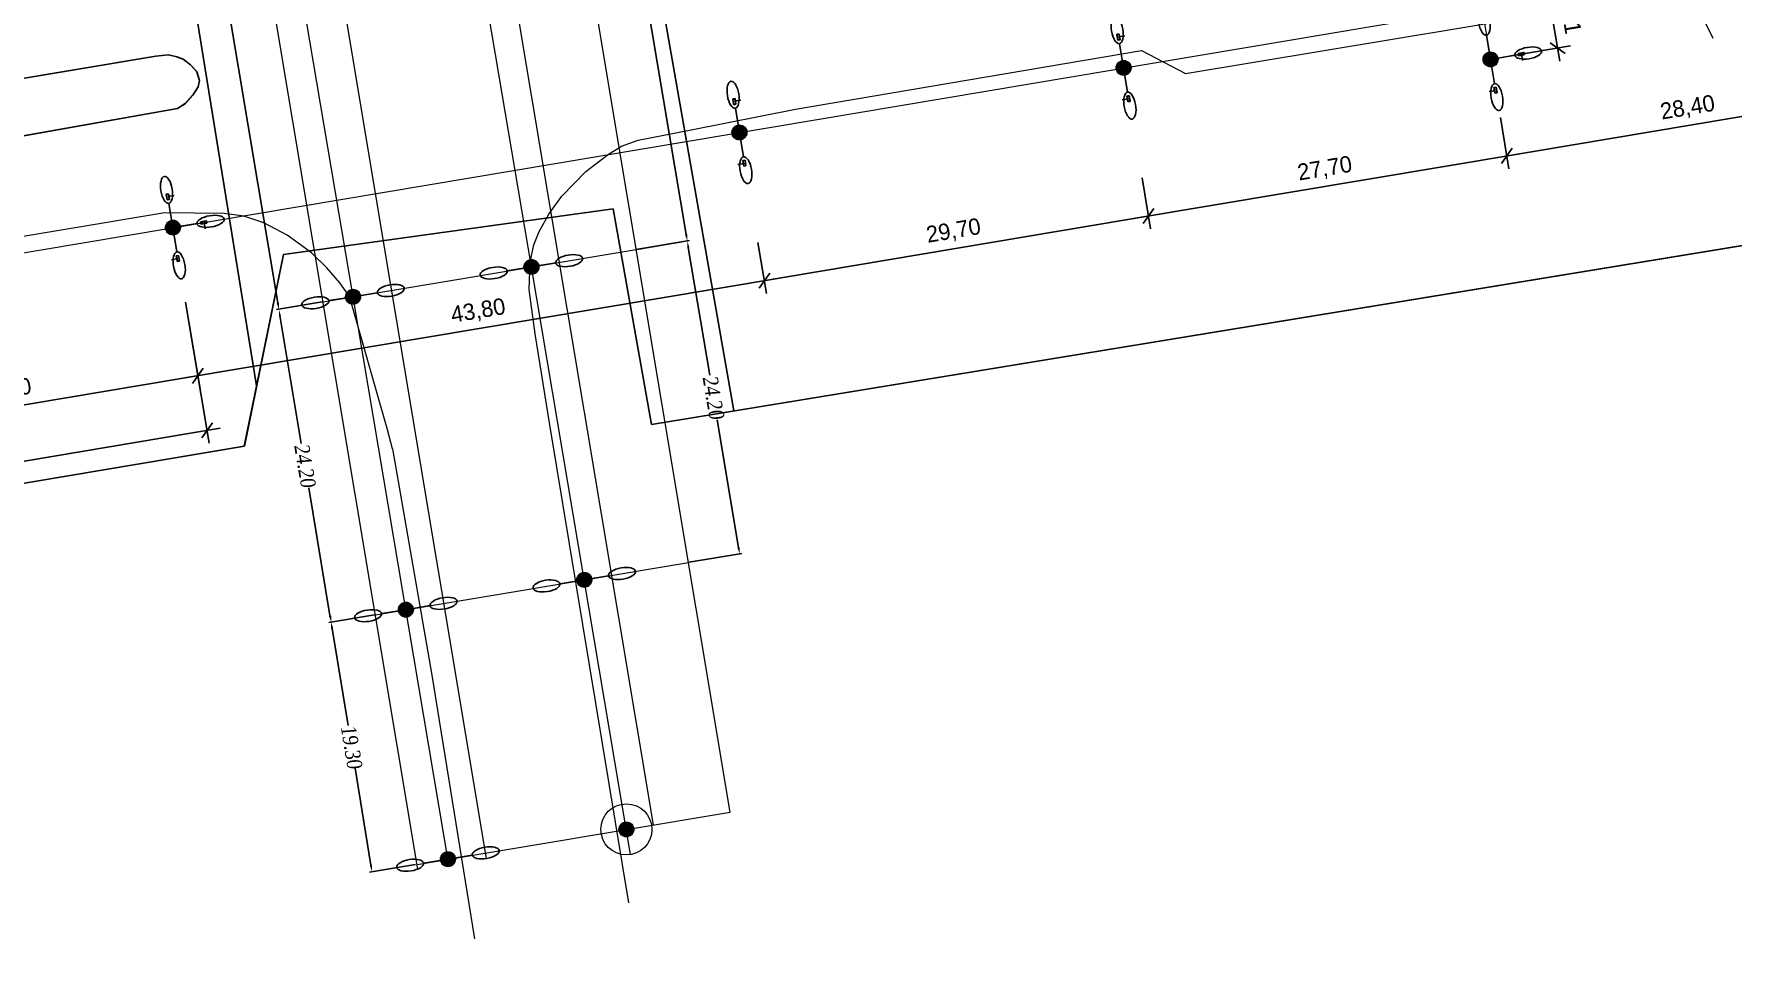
# Model space of a CAD drawing. Extents: x -105 to 2796, y -10 to 1087.
# Drawn here: x 972.1 to 1101.6, y 97.6 to 169.3 of the extents above; entities that cross this region are included whole.
import ezdxf

# ---------------------------------------------------------------- set-up
doc = ezdxf.new("R2010")
doc.units = 0
doc.header["$MEASUREMENT"] = 0
for name, color, linetype in [('DLXLUM04', 5, 'Continuous'), ('DLXLUMEX', 2, 'Continuous'), ('DLXSCENE', 7, 'Continuous'), ('Размeh', 7, 'Continuous')]:
    doc.layers.add(name, color=color, linetype=linetype)
doc.layers.add('ОСВЕЩЕНИЕ', color=7, linetype='Continuous', lineweight=15)
doc.layers.add('ситуация', color=7, linetype='Continuous', lineweight=15)
doc.styles.add('стиль2', font='times.ttf', dxfattribs={"width": 0.85, "oblique": 5, "height": 1.15})
doc.dimstyles.get("Standard").update_dxf_attribs({"dimtxt": 0.18, "dimasz": 0.18, "dimexe": 0.18, "dimexo": 0.0625, "dimgap": 0.09, "dimtad": 0, "dimtih": 1, "dimtoh": 1, "dimdec": 4, "dimzin": 0, "dimdsep": 46, "dimtxsty": 'Standard', "dimcen": 0.09, "dimadec": 0, "dimazin": 0, "dimtfac": 1, "dimtdec": 4, "dimtofl": 0, "dimtmove": 0, "dimatfit": 3, "dimfxl": 1, "dimtolj": 1, "dimtzin": 0, "dimarcsym": 0})
doc.dimstyles.new('Благоуст', dxfattribs={"dimtxt": 1.25, "dimasz": 1, "dimexe": 1, "dimexo": 0.4085, "dimgap": 0.55, "dimtad": 1, "dimzin": 0, "dimtxsty": 'Standard', "dimblk": 'OBLIQUE', "dimcen": 0.6975, "dimdle": 1, "dimclrt": 256, "dimazin": 0, "dimtfac": 1, "dimtofl": 0, "dimtmove": 1, "dimatfit": 3, "dimldrblk": 'OBLIQUE', "dimfxl": 1, "dimtolj": 1, "dimtzin": 0, "dimarcsym": 0})

# ---------------------------------------------------------------- blocks, each defined once
blk = doc.blocks.new('*U4')
for p, q in [((0.05, 0.25), (-0.12, 0.23)), ((-0.12, 0.23), (0.05, 0.25)), ((-0.12, 0.23), (-0.06, -0.18)), ((-0.12, 0.19), (-0.12, 0.23)), ((-0.12, 0.23), (-0.12, 0.19)), ((-0.06, -0.18), (-0.12, 0.23)), ((0.05, 0.22), (-0.12, 0.19)), ((-0.12, 0.19), (0.05, 0.22)), ((-0.12, 0.19), (-0.05, -0.22)), ((-0.05, -0.22), (-0.12, 0.19)), ((0.05, 0.22), (0.05, 0.25)), ((0.11, -0.15), (0.05, 0.25)), ((0.05, 0.25), (0.05, 0.22)), ((0.05, 0.25), (0.11, -0.15)), ((0.12, -0.19), (0.05, 0.22)), ((0.05, 0.22), (0.12, -0.19)), ((-0.06, -0.18), (0.11, -0.15)), ((0.11, -0.15), (-0.06, -0.18)), ((-0.06, -0.18), (-0.05, -0.22)), ((-0.05, -0.22), (-0.06, -0.18)), ((-0.05, -0.22), (0.12, -0.19)), ((0.12, -0.19), (-0.05, -0.22)), ((0.12, -0.19), (0.11, -0.15)), ((0.11, -0.15), (0.12, -0.19))]:
    blk.add_line(p, q)
at = {"color": 1}
blk.add_line((-0.01, 0.04), (0.49, 0.12), dxfattribs=at)
at = {"layer": 'DLXLUMEX', "color": 7}
blk.add_text('4', height=0.1, dxfattribs=at).set_placement((0, 0))
blk = doc.blocks.new('*U5')
for p, q in [((0.05, 0.22), (-0.12, 0.19)), ((-0.12, 0.19), (0.05, 0.22)), ((-0.12, 0.19), (-0.05, -0.22)), ((-0.05, -0.22), (-0.12, 0.19)), ((-0.12, 0.19), (-0.11, 0.16)), ((-0.11, 0.16), (-0.12, 0.19)), ((0.05, 0.19), (-0.11, 0.16)), ((-0.11, 0.16), (0.05, 0.19)), ((-0.11, 0.16), (-0.04, -0.25)), ((-0.04, -0.25), (-0.11, 0.16)), ((0.12, -0.19), (0.05, 0.22)), ((0.05, 0.19), (0.05, 0.22)), ((0.05, 0.22), (0.12, -0.19)), ((0.05, 0.22), (0.05, 0.19)), ((0.12, -0.22), (0.05, 0.19)), ((0.05, 0.19), (0.12, -0.22)), ((-0.05, -0.22), (0.12, -0.19)), ((0.12, -0.19), (-0.05, -0.22)), ((-0.05, -0.22), (-0.04, -0.25)), ((-0.04, -0.25), (-0.05, -0.22)), ((-0.04, -0.25), (0.12, -0.22)), ((0.12, -0.22), (-0.04, -0.25)), ((0.12, -0.19), (0.12, -0.22)), ((0.12, -0.22), (0.12, -0.19))]:
    blk.add_line(p, q)
at = {"color": 1}
blk.add_line((0, -0.03), (-0.49, -0.11), dxfattribs=at)
at = {"layer": 'DLXLUMEX', "color": 7}
blk.add_text('4', height=0.1, dxfattribs=at).set_placement((0, 0))
blk = doc.blocks.new('*U6')
for p, q in [((0.19, 0.12), (-0.22, 0.05)), ((-0.22, 0.05), (0.19, 0.12)), ((-0.18, 0.06), (-0.22, 0.05)), ((-0.22, 0.05), (-0.18, 0.06)), ((-0.22, 0.05), (-0.19, -0.12)), ((-0.19, -0.12), (-0.22, 0.05)), ((0.23, 0.12), (-0.18, 0.06)), ((-0.18, 0.06), (0.23, 0.12)), ((-0.18, 0.06), (-0.15, -0.11)), ((-0.15, -0.11), (-0.18, 0.06)), ((0.22, -0.05), (0.19, 0.12)), ((0.19, 0.12), (0.23, 0.12)), ((0.23, 0.12), (0.19, 0.12)), ((0.19, 0.12), (0.22, -0.05)), ((0.25, -0.04), (0.23, 0.12)), ((0.23, 0.12), (0.25, -0.04)), ((-0.19, -0.12), (0.22, -0.05)), ((0.22, -0.05), (-0.19, -0.12)), ((-0.19, -0.12), (-0.15, -0.11)), ((-0.15, -0.11), (-0.19, -0.12)), ((-0.15, -0.11), (0.25, -0.04)), ((0.25, -0.04), (-0.15, -0.11)), ((0.22, -0.05), (0.25, -0.04)), ((0.25, -0.04), (0.22, -0.05))]:
    blk.add_line(p, q)
at = {"color": 1}
blk.add_line((0.04, 0.01), (0.12, -0.49), dxfattribs=at)
at = {"layer": 'DLXLUMEX', "color": 7}
blk.add_text('4', height=0.1, dxfattribs=at).set_placement((0, 0))
blk = doc.blocks.new('*U8')
for p, q in [((0.05, 0.25), (-0.12, 0.23)), ((-0.12, 0.23), (0.05, 0.25)), ((-0.12, 0.19), (-0.12, 0.23)), ((-0.12, 0.23), (-0.06, -0.18)), ((-0.12, 0.23), (-0.12, 0.19)), ((-0.06, -0.18), (-0.12, 0.23)), ((0.05, 0.22), (-0.12, 0.19)), ((-0.12, 0.19), (0.05, 0.22)), ((-0.12, 0.19), (-0.05, -0.22)), ((-0.05, -0.22), (-0.12, 0.19)), ((0.05, 0.22), (0.05, 0.25)), ((0.11, -0.15), (0.05, 0.25)), ((0.05, 0.25), (0.05, 0.22)), ((0.05, 0.25), (0.11, -0.15)), ((0.12, -0.19), (0.05, 0.22)), ((0.05, 0.22), (0.12, -0.19)), ((-0.06, -0.18), (0.11, -0.15)), ((0.11, -0.15), (-0.06, -0.18)), ((-0.06, -0.18), (-0.05, -0.22)), ((-0.05, -0.22), (-0.06, -0.18)), ((-0.05, -0.22), (0.12, -0.19)), ((0.12, -0.19), (-0.05, -0.22)), ((0.12, -0.19), (0.11, -0.15)), ((0.11, -0.15), (0.12, -0.19))]:
    blk.add_line(p, q)
at = {"color": 1}
blk.add_line((-0.01, 0.04), (0.49, 0.12), dxfattribs=at)
at = {"layer": 'DLXLUMEX', "color": 7}
blk.add_text('4', height=0.1, dxfattribs=at).set_placement((0, 0))
blk = doc.blocks.new('*U9')
for p, q in [((0.05, 0.22), (-0.12, 0.19)), ((-0.12, 0.19), (0.05, 0.22)), ((-0.12, 0.19), (-0.05, -0.22)), ((-0.05, -0.22), (-0.12, 0.19)), ((-0.12, 0.19), (-0.11, 0.16)), ((-0.11, 0.16), (-0.12, 0.19)), ((0.05, 0.19), (-0.11, 0.16)), ((-0.11, 0.16), (0.05, 0.19)), ((-0.11, 0.16), (-0.04, -0.25)), ((-0.04, -0.25), (-0.11, 0.16)), ((0.12, -0.19), (0.05, 0.22)), ((0.05, 0.19), (0.05, 0.22)), ((0.05, 0.22), (0.12, -0.19)), ((0.05, 0.22), (0.05, 0.19)), ((0.12, -0.22), (0.05, 0.19)), ((0.05, 0.19), (0.12, -0.22)), ((-0.05, -0.22), (0.12, -0.19)), ((0.12, -0.19), (-0.05, -0.22)), ((-0.05, -0.22), (-0.04, -0.25)), ((-0.04, -0.25), (-0.05, -0.22)), ((-0.04, -0.25), (0.12, -0.22)), ((0.12, -0.22), (-0.04, -0.25)), ((0.12, -0.19), (0.12, -0.22)), ((0.12, -0.22), (0.12, -0.19))]:
    blk.add_line(p, q)
at = {"color": 1}
blk.add_line((0, -0.03), (-0.49, -0.11), dxfattribs=at)
at = {"layer": 'DLXLUMEX', "color": 7}
blk.add_text('4', height=0.1, dxfattribs=at).set_placement((0, 0))
blk = doc.blocks.new('*U14')
for p, q in [((0.05, 0.25), (-0.12, 0.23)), ((-0.12, 0.23), (0.05, 0.25)), ((-0.12, 0.19), (-0.12, 0.23)), ((-0.12, 0.23), (-0.06, -0.18)), ((-0.12, 0.23), (-0.12, 0.19)), ((-0.06, -0.18), (-0.12, 0.23)), ((0.05, 0.22), (-0.12, 0.19)), ((-0.12, 0.19), (0.05, 0.22)), ((-0.12, 0.19), (-0.05, -0.22)), ((-0.05, -0.22), (-0.12, 0.19)), ((0.05, 0.22), (0.05, 0.25)), ((0.11, -0.15), (0.05, 0.25)), ((0.05, 0.25), (0.05, 0.22)), ((0.05, 0.25), (0.11, -0.15)), ((0.12, -0.19), (0.05, 0.22)), ((0.05, 0.22), (0.12, -0.19)), ((-0.06, -0.18), (0.11, -0.15)), ((0.11, -0.15), (-0.06, -0.18)), ((-0.06, -0.18), (-0.05, -0.22)), ((-0.05, -0.22), (-0.06, -0.18)), ((-0.05, -0.22), (0.12, -0.19)), ((0.12, -0.19), (-0.05, -0.22)), ((0.12, -0.19), (0.11, -0.15)), ((0.11, -0.15), (0.12, -0.19))]:
    blk.add_line(p, q)
at = {"color": 1}
blk.add_line((-0.01, 0.04), (0.49, 0.12), dxfattribs=at)
at = {"layer": 'DLXLUMEX', "color": 7}
blk.add_text('4', height=0.1, dxfattribs=at).set_placement((0, 0))
blk = doc.blocks.new('*U15')
for p, q in [((0.05, 0.22), (-0.12, 0.19)), ((-0.12, 0.19), (0.05, 0.22)), ((-0.12, 0.19), (-0.05, -0.22)), ((-0.05, -0.22), (-0.12, 0.19)), ((-0.12, 0.19), (-0.11, 0.16)), ((-0.11, 0.16), (-0.12, 0.19)), ((0.05, 0.19), (-0.11, 0.16)), ((-0.11, 0.16), (0.05, 0.19)), ((-0.11, 0.16), (-0.04, -0.25)), ((-0.04, -0.25), (-0.11, 0.16)), ((0.12, -0.19), (0.05, 0.22)), ((0.05, 0.19), (0.05, 0.22)), ((0.05, 0.22), (0.12, -0.19)), ((0.05, 0.22), (0.05, 0.19)), ((0.12, -0.22), (0.05, 0.19)), ((0.05, 0.19), (0.12, -0.22)), ((-0.05, -0.22), (0.12, -0.19)), ((0.12, -0.19), (-0.05, -0.22)), ((-0.05, -0.22), (-0.04, -0.25)), ((-0.04, -0.25), (-0.05, -0.22)), ((-0.04, -0.25), (0.12, -0.22)), ((0.12, -0.22), (-0.04, -0.25)), ((0.12, -0.19), (0.12, -0.22)), ((0.12, -0.22), (0.12, -0.19))]:
    blk.add_line(p, q)
at = {"color": 1}
blk.add_line((0, -0.03), (-0.49, -0.11), dxfattribs=at)
at = {"layer": 'DLXLUMEX', "color": 7}
blk.add_text('4', height=0.1, dxfattribs=at).set_placement((0, 0))
blk = doc.blocks.new('*U21')
for p, q in [((0.05, 0.22), (-0.12, 0.19)), ((-0.12, 0.19), (0.05, 0.22)), ((-0.12, 0.19), (-0.05, -0.22)), ((-0.05, -0.22), (-0.12, 0.19)), ((-0.12, 0.19), (-0.11, 0.16)), ((-0.11, 0.16), (-0.12, 0.19)), ((0.05, 0.19), (-0.11, 0.16)), ((-0.11, 0.16), (0.05, 0.19)), ((-0.11, 0.16), (-0.04, -0.25)), ((-0.04, -0.25), (-0.11, 0.16)), ((0.12, -0.19), (0.05, 0.22)), ((0.05, 0.19), (0.05, 0.22)), ((0.05, 0.22), (0.12, -0.19)), ((0.05, 0.22), (0.05, 0.19)), ((0.12, -0.22), (0.05, 0.19)), ((0.05, 0.19), (0.12, -0.22)), ((-0.05, -0.22), (0.12, -0.19)), ((0.12, -0.19), (-0.05, -0.22)), ((-0.05, -0.22), (-0.04, -0.25)), ((-0.04, -0.25), (-0.05, -0.22)), ((-0.04, -0.25), (0.12, -0.22)), ((0.12, -0.22), (-0.04, -0.25)), ((0.12, -0.19), (0.12, -0.22)), ((0.12, -0.22), (0.12, -0.19))]:
    blk.add_line(p, q)
at = {"color": 1}
blk.add_line((0, -0.03), (-0.49, -0.11), dxfattribs=at)
at = {"layer": 'DLXLUMEX', "color": 7}
blk.add_text('4', height=0.1, dxfattribs=at).set_placement((0, 0))
blk = doc.blocks.new('*U22')
for p, q in [((0.19, 0.12), (-0.22, 0.05)), ((-0.22, 0.05), (0.19, 0.12)), ((-0.22, 0.05), (-0.19, -0.12)), ((-0.19, 0.05), (-0.22, 0.05)), ((-0.19, -0.12), (-0.22, 0.05)), ((-0.22, 0.05), (-0.19, 0.05)), ((0.22, 0.12), (-0.19, 0.05)), ((-0.19, 0.05), (0.22, 0.12)), ((-0.19, 0.05), (-0.16, -0.11)), ((-0.16, -0.11), (-0.19, 0.05)), ((0.22, -0.05), (0.19, 0.12)), ((0.19, 0.12), (0.22, 0.12)), ((0.22, 0.12), (0.19, 0.12)), ((0.19, 0.12), (0.22, -0.05)), ((0.25, -0.04), (0.22, 0.12)), ((0.22, 0.12), (0.25, -0.04)), ((-0.19, -0.12), (0.22, -0.05)), ((0.22, -0.05), (-0.19, -0.12)), ((-0.19, -0.12), (-0.16, -0.11)), ((-0.16, -0.11), (-0.19, -0.12)), ((-0.16, -0.11), (0.25, -0.04)), ((0.25, -0.04), (-0.16, -0.11)), ((0.22, -0.05), (0.25, -0.04)), ((0.25, -0.04), (0.22, -0.05))]:
    blk.add_line(p, q)
at = {"color": 1}
blk.add_line((0.03, 0.01), (0.11, -0.49), dxfattribs=at)
at = {"layer": 'DLXLUMEX', "color": 7}
blk.add_text('4', height=0.1, dxfattribs=at).set_placement((0, 0))
blk = doc.blocks.new('*U206')
for p, q in [((1019.19, 139.56), (2600.58, 398.96)), ((842.3, 144.3), (981.41, 167.64)), ((981.41, 167.64), (842.3, 144.3)), ((981.41, 167.64), (982.37, 167.75)), ((982.37, 167.75), (981.41, 167.64)), ((982.37, 167.75), (983, 167.59)), ((983, 167.59), (982.37, 167.75)), ((983, 167.59), (983.49, 167.41)), ((983.49, 167.41), (983, 167.59)), ((983.49, 167.41), (984.05, 166.98)), ((984.05, 166.98), (983.49, 167.41)), ((984.05, 166.98), (984.54, 166.45)), ((984.54, 166.45), (984.05, 166.98)), ((984.54, 166.45), (984.72, 165.79)), ((984.72, 165.79), (984.54, 166.45)), ((984.72, 165.79), (984.63, 165.31)), ((984.63, 165.31), (984.72, 165.79)), ((984.23, 164.66), (983.65, 164.02)), ((983.65, 164.02), (984.23, 164.66)), ((984.63, 165.31), (984.23, 164.66)), ((984.23, 164.66), (984.63, 165.31)), ((983.06, 163.65), (967.07, 160.81)), ((967.07, 160.81), (983.06, 163.65)), ((983.65, 164.02), (983.06, 163.65)), ((983.06, 163.65), (983.65, 164.02)), ((991.13, 152.52), (1016.26, 155.99)), ((1016.26, 155.99), (1019.19, 139.56)), ((988.15, 137.89), (991.13, 152.52)), ((371.34, 34.31), (988.15, 137.89))]:
    blk.add_line(p, q)
blk = doc.blocks.new('*D575')
at = {"layer": 'Defpoints', "color": 0, "transparency": 16777216}
for p in [(998.14, 125.04), (997.88, 105.44), (1001.26, 105.99)]:
    blk.add_point(p, dxfattribs=at)
at = {"layer": 'ситуация', "color": 0, "lineweight": -2, "transparency": 16777216}
for p, q in [((998.08, 125.03), (994.59, 124.46)), ((994.84, 123.99), (996.06, 116.59)), ((997.8, 105.93), (996.59, 113.33)), ((1001.2, 105.98), (997.7, 105.41))]:
    blk.add_line(p, q, dxfattribs=at)
at = {"layer": 'ситуация', "color": 0, "transparency": 16777216}
for points in [[(994.93, 124.01), (994.76, 123.98), (994.76, 124.49)], [(997.88, 105.95), (997.72, 105.92), (997.88, 105.44)]]:
    blk.add_solid(points, dxfattribs=at)
at = {"layer": 'ситуация', "color": 0, "transparency": 16777216, "insert": (996.32, 114.96), "char_height": 1.15, "attachment_point": 5, "rotation": 279.2974, "style": 'стиль2'}
blk.add_mtext('\\A1;19.30', dxfattribs=at)
blk = doc.blocks.new('*D576')
at = {"layer": 'Defpoints', "color": 0, "transparency": 16777216}
for p in [(994.15, 148.91), (994.77, 124.47), (998.14, 125.04)]:
    blk.add_point(p, dxfattribs=at)
at = {"layer": 'ситуация', "color": 0, "lineweight": -2, "transparency": 16777216}
for p, q in [((994.09, 148.9), (990.6, 148.31)), ((990.86, 147.85), (992.49, 138.11)), ((994.68, 124.97), (993.06, 134.71)), ((998.08, 125.03), (994.59, 124.44))]:
    blk.add_line(p, q, dxfattribs=at)
at = {"layer": 'ситуация', "color": 0, "transparency": 16777216}
for points in [[(990.94, 147.86), (990.78, 147.84), (990.78, 148.34)], [(994.77, 124.98), (994.6, 124.95), (994.77, 124.47)]]:
    blk.add_solid(points, dxfattribs=at)
at = {"layer": 'ситуация', "color": 0, "transparency": 16777216, "insert": (992.77, 136.41), "char_height": 1.15, "attachment_point": 5, "rotation": 279.483, "style": 'стиль2'}
blk.add_mtext('\\A1;24.20', dxfattribs=at)
blk = doc.blocks.new('*D577')
at = {"layer": 'Defpoints', "color": 0, "transparency": 16777216}
for p in [(1018.02, 152.89), (1025.91, 129.68), (1022.01, 129.03)]:
    blk.add_point(p, dxfattribs=at)
at = {"layer": 'ситуация', "color": 0, "lineweight": -2, "transparency": 16777216}
for p, q in [((1018.08, 152.9), (1022.1, 153.57)), ((1022, 153.05), (1023.63, 143.31)), ((1025.82, 130.17), (1024.2, 139.91)), ((1022.07, 129.04), (1026.08, 129.71))]:
    blk.add_line(p, q, dxfattribs=at)
at = {"layer": 'ситуация', "color": 0, "transparency": 16777216}
for points in [[(1022.08, 153.07), (1021.92, 153.04), (1021.92, 153.55)], [(1025.91, 130.18), (1025.74, 130.16), (1025.91, 129.68)]]:
    blk.add_solid(points, dxfattribs=at)
at = {"layer": 'ситуация', "color": 0, "transparency": 16777216, "insert": (1023.91, 141.61), "char_height": 1.15, "attachment_point": 5, "rotation": 279.483, "style": 'стиль2'}
blk.add_mtext('\\A1;24.20', dxfattribs=at)
blk = doc.blocks.new('*D578')
at = {"layer": 'Defpoints', "color": 0, "transparency": 16777216}
for p in [(985.88, 198.42), (994.15, 148.91), (990.78, 148.34)]:
    blk.add_point(p, dxfattribs=at)
at = {"layer": 'ситуация', "color": 0, "lineweight": -2, "transparency": 16777216}
for p, q in [((985.82, 198.41), (982.33, 197.83)), ((982.59, 197.36), (986.36, 174.78)), ((990.7, 148.84), (986.92, 171.42)), ((994.09, 148.9), (990.6, 148.31))]:
    blk.add_line(p, q, dxfattribs=at)
at = {"layer": 'ситуация', "color": 0, "transparency": 16777216}
for points in [[(982.67, 197.38), (982.51, 197.35), (982.51, 197.86)], [(990.78, 148.85), (990.61, 148.82), (990.78, 148.34)]]:
    blk.add_solid(points, dxfattribs=at)
at = {"layer": 'ситуация', "color": 0, "transparency": 16777216, "insert": (986.64, 173.1), "char_height": 1.15, "attachment_point": 5, "rotation": 279.483, "style": 'стиль2'}
blk.add_mtext('\\A1;50.20', dxfattribs=at)
blk = doc.blocks.new('*D579')
at = {"layer": 'Defpoints', "color": 0, "transparency": 16777216}
for p in [(1007.56, 215.53), (1018.08, 152.9), (1021.92, 153.55)]:
    blk.add_point(p, dxfattribs=at)
at = {"layer": 'ситуация', "color": 0, "lineweight": -2, "transparency": 16777216}
for p, q in [((1007.62, 215.54), (1011.57, 216.2)), ((1011.48, 215.68), (1016.37, 186.54)), ((1021.83, 154.04), (1016.94, 183.18)), ((1018.15, 152.92), (1022.1, 153.58))]:
    blk.add_line(p, q, dxfattribs=at)
at = {"layer": 'ситуация', "color": 0, "transparency": 16777216}
for points in [[(1011.56, 215.69), (1011.39, 215.66), (1011.39, 216.17)], [(1021.92, 154.06), (1021.75, 154.03), (1021.92, 153.55)]]:
    blk.add_solid(points, dxfattribs=at)
at = {"layer": 'ситуация', "color": 0, "transparency": 16777216, "insert": (1016.66, 184.86), "char_height": 1.15, "attachment_point": 5, "rotation": 279.5394, "style": 'стиль2'}
blk.add_mtext('\\A1;63.50', dxfattribs=at)
blk = doc.blocks.new('_Oblique')
at = {"layer": 'Размeh', "color": 0, "lineweight": -2}
blk.add_line((-0.5, -0.5), (0.5, 0.5), dxfattribs=at)
blk = doc.blocks.new('*D476')
at = {"layer": 'Defpoints', "color": 0, "ltscale": 100, "transparency": 16777216}
for p in [(983.59, 149.27), (954.5, 144.38), (955.51, 138.37)]:
    blk.add_point(p, dxfattribs=at)
at = {"layer": 'ситуация', "color": 0, "lineweight": -2, "ltscale": 100, "transparency": 16777216}
for p, q in [((983.66, 148.87), (984.77, 142.28)), ((954.57, 143.98), (955.68, 137.39)), ((985.59, 143.43), (954.53, 138.21))]:
    blk.add_line(p, q, dxfattribs=at)
for p, rotation in [((984.6, 143.26), 9.541582262997812), ((955.51, 138.37), 189.5415822629978)]:
    blk.add_blockref('_Oblique', p, dxfattribs=dict(at, rotation=rotation))
at = {"layer": 'ситуация', "ltscale": 100, "transparency": 16777216, "insert": (969.85, 142.08), "char_height": 1.25, "attachment_point": 5, "rotation": 9.5416}
blk.add_mtext('\\A1;29,50', dxfattribs=at)
blk = doc.blocks.new('*D466')
at = {"layer": 'Defpoints', "color": 0, "ltscale": 100, "transparency": 16777216}
for p in [(983.59, 149.27), (929.27, 140.07), (930.99, 129.91)]:
    blk.add_point(p, dxfattribs=at)
at = {"layer": 'ситуация', "color": 0, "lineweight": -2, "ltscale": 100, "transparency": 16777216}
for p, q in [((983.66, 148.87), (985.48, 138.12)), ((929.34, 139.67), (931.16, 128.92)), ((986.3, 139.27), (930, 129.74))]:
    blk.add_line(p, q, dxfattribs=at)
for p, rotation in [((985.32, 139.1), 9.606572910617528), ((930.99, 129.91), 189.6065729106175)]:
    blk.add_blockref('_Oblique', p, dxfattribs=dict(at, rotation=rotation))
at = {"layer": 'ситуация', "ltscale": 100, "transparency": 16777216, "insert": (957.94, 135.77), "char_height": 1.25, "attachment_point": 5, "rotation": 9.6066}
blk.add_mtext('\\A1;55,10', dxfattribs=at)
blk = doc.blocks.new('*D583')
at = {"layer": 'Defpoints', "color": 0, "ltscale": 100, "transparency": 16777216}
for p in [(1082.34, 172.33), (1083.17, 167.39), (1088.28, 168.25)]:
    blk.add_point(p, dxfattribs=at)
at = {"layer": 'ситуация', "color": 0, "lineweight": -2, "ltscale": 100, "transparency": 16777216}
for p, q in [((1087.28, 174.18), (1088.44, 167.27)), ((1082.74, 172.4), (1088.43, 173.36)), ((1083.57, 167.46), (1089.26, 168.42))]:
    blk.add_line(p, q, dxfattribs=at)
for p, rotation in [((1087.45, 173.19), 99.55869229874091), ((1088.28, 168.25), 279.5586922987409)]:
    blk.add_blockref('_Oblique', p, dxfattribs=dict(at, rotation=rotation))
at = {"layer": 'ситуация', "ltscale": 100, "transparency": 16777216, "insert": (1089.12, 170.94), "char_height": 1.25, "attachment_point": 5, "rotation": 279.5587}
blk.add_mtext('\\A1;5,01', dxfattribs=at)
blk = doc.blocks.new('*D489')
at = {"layer": 'Defpoints', "color": 0, "ltscale": 100, "transparency": 16777216}
for p in [(1027.24, 153.84), (984.05, 146.58), (984.61, 143.26)]:
    blk.add_point(p, dxfattribs=at)
at = {"layer": 'ситуация', "color": 0, "lineweight": -2, "ltscale": 100, "transparency": 16777216}
for p, q in [((1027.31, 153.43), (1027.97, 149.54)), ((1028.79, 150.69), (983.62, 143.1)), ((984.12, 146.17), (984.77, 142.28))]:
    blk.add_line(p, q, dxfattribs=at)
for p, rotation in [((1027.8, 150.52), 9.541974081677154), ((984.61, 143.26), 189.5419740816772)]:
    blk.add_blockref('_Oblique', p, dxfattribs=dict(at, rotation=rotation))
at = {"layer": 'ситуация', "ltscale": 100, "transparency": 16777216, "insert": (1005.99, 148.15), "char_height": 1.25, "attachment_point": 5, "rotation": 9.542}
blk.add_mtext('\\A1;43,80', dxfattribs=at)
blk = doc.blocks.new('*D490')
at = {"layer": 'Defpoints', "color": 0, "ltscale": 100, "transparency": 16777216}
for p in [(1056.53, 158.76), (1027.24, 153.84), (1027.8, 150.52)]:
    blk.add_point(p, dxfattribs=at)
at = {"layer": 'ситуация', "color": 0, "lineweight": -2, "ltscale": 100, "transparency": 16777216}
for p, q in [((1056.6, 158.36), (1057.25, 154.46)), ((1058.07, 155.61), (1026.81, 150.36)), ((1027.31, 153.43), (1027.97, 149.54))]:
    blk.add_line(p, q, dxfattribs=at)
for p, rotation in [((1057.09, 155.45), 9.541004429406517), ((1027.8, 150.52), 189.5410044294065)]:
    blk.add_blockref('_Oblique', p, dxfattribs=dict(at, rotation=rotation))
at = {"layer": 'ситуация', "ltscale": 100, "transparency": 16777216, "insert": (1042.23, 154.25), "char_height": 1.25, "attachment_point": 5, "rotation": 9.541}
blk.add_mtext('\\A1;29,70', dxfattribs=at)
blk = doc.blocks.new('*D491')
at = {"layer": 'Defpoints', "color": 0, "ltscale": 100, "transparency": 16777216}
for p in [(1083.85, 163.35), (1056.53, 158.76), (1057.09, 155.45)]:
    blk.add_point(p, dxfattribs=at)
at = {"layer": 'ситуация', "color": 0, "lineweight": -2, "ltscale": 100, "transparency": 16777216}
for p, q in [((1083.92, 162.95), (1084.57, 159.05)), ((1085.39, 160.2), (1056.1, 155.28)), ((1056.6, 158.36), (1057.25, 154.46))]:
    blk.add_line(p, q, dxfattribs=at)
for p, rotation in [((1084.41, 160.04), 9.54158226288838), ((1057.09, 155.45), 189.5415822628884)]:
    blk.add_blockref('_Oblique', p, dxfattribs=dict(at, rotation=rotation))
at = {"layer": 'ситуация', "ltscale": 100, "transparency": 16777216, "insert": (1070.54, 159), "char_height": 1.25, "attachment_point": 5, "rotation": 9.5416}
blk.add_mtext('\\A1;27,70', dxfattribs=at)
blk = doc.blocks.new('*D492')
at = {"layer": 'Defpoints', "color": 0, "ltscale": 100, "transparency": 16777216}
for p in [(1111.86, 168.06), (1083.85, 163.35), (1084.41, 160.04)]:
    blk.add_point(p, dxfattribs=at)
at = {"layer": 'ситуация', "color": 0, "lineweight": -2, "ltscale": 100, "transparency": 16777216}
for p, q in [((1111.92, 167.66), (1112.58, 163.76)), ((1113.4, 164.91), (1083.42, 159.87)), ((1083.92, 162.95), (1084.57, 159.05))]:
    blk.add_line(p, q, dxfattribs=at)
for p, rotation in [((1112.41, 164.74), 9.541582263143855), ((1084.41, 160.04), 189.5415822631439)]:
    blk.add_blockref('_Oblique', p, dxfattribs=dict(at, rotation=rotation))
at = {"layer": 'ситуация', "ltscale": 100, "transparency": 16777216, "insert": (1098.2, 163.65), "char_height": 1.25, "attachment_point": 5, "rotation": 9.5416}
blk.add_mtext('\\A1;28,40', dxfattribs=at)

msp = doc.modelspace()

# ---------------------------------------------------------------- hatches: boundary and pattern name
at = {"layer": 'ОСВЕЩЕНИЕ', "linetype": 'Continuous', "lineweight": 18}
h = msp.add_hatch(color=7, dxfattribs=at)
edge = h.paths.add_edge_path()
edge.add_arc((1055.187, 166.744), 0.572, 0, 360)
h = msp.add_hatch(color=7, dxfattribs=at)
edge = h.paths.add_edge_path()
edge.add_arc((1083.168, 167.394), 0.572, 0, 360)
h = msp.add_hatch(color=7, dxfattribs=at)
edge = h.paths.add_edge_path()
edge.add_arc((1025.898, 161.823), 0.572, 0, 360)
h = msp.add_hatch(color=7, dxfattribs=at)
edge = h.paths.add_edge_path()
edge.add_arc((982.704, 154.562), 0.572, 0, 360)
h = msp.add_hatch(color=7, dxfattribs=at)
edge = h.paths.add_edge_path()
edge.add_arc((1010.043, 151.562), 0.572, 0, 360)
h = msp.add_hatch(color=7, dxfattribs=at)
edge = h.paths.add_edge_path()
edge.add_arc((996.439, 149.289), 0.572, 0, 360)
h = msp.add_hatch(color=7, dxfattribs=at)
edge = h.paths.add_edge_path()
edge.add_arc((1014.069, 127.699), 0.572, 0, 360)
h = msp.add_hatch(color=7, dxfattribs=at)
edge = h.paths.add_edge_path()
edge.add_arc((1000.464, 125.426), 0.572, 0, 360)
h = msp.add_hatch(color=7, dxfattribs=at)
edge = h.paths.add_edge_path()
edge.add_arc((1017.279, 108.668), 0.572, 0, 360)
h = msp.add_hatch(color=7, dxfattribs=at)
edge = h.paths.add_edge_path()
edge.add_arc((1003.675, 106.395), 0.572, 0, 360)

# ---------------------------------------------------------------- linework, layer by layer
for p, q in [((978.807, 205.839), (989.089, 142.507)), ((1025.467, 140.589), (1015.525, 197.2))]:
    msp.add_line(p, q)
at = {"layer": 'ОСВЕЩЕНИЕ', "color": 1, "linetype": 'Continuous'}
for p, q in [((1010.043, 151.562), (992.894, 253.226)), ((996.439, 149.289), (979.194, 251.517)), ((1017.603, 106.746), (1010.043, 151.562)), ((1003.77, 105.831), (996.439, 149.289))]:
    msp.add_line(p, q, dxfattribs=at)
at = {"layer": 'ОСВЕЩЕНИЕ', "color": 7, "linetype": 'Continuous', "lineweight": 18}
for centre in [(1055.187, 166.744), (1055.187, 166.744), (1083.168, 167.394), (1083.168, 167.394), (1025.898, 161.823), (1025.898, 161.823), (982.704, 154.562), (982.704, 154.562), (1010.043, 151.562), (1010.043, 151.562), (996.439, 149.289), (996.439, 149.289), (1014.069, 127.699), (1014.069, 127.699), (1000.464, 125.426), (1000.464, 125.426), (1017.279, 108.668), (1017.279, 108.668), (1003.675, 106.395), (1003.675, 106.395)]:
    msp.add_circle(centre, 0.572, dxfattribs=at)
at = {"layer": 'ситуация', "color": 1}
msp.add_line((319.014, 43.004), (2628.019, 431.121), dxfattribs=at)
at = {"layer": 'ситуация', "color": 6, "ltscale": 100}
for p, q in [((2600.582, 398.961), (1019.188, 139.559)), ((991.129, 152.518), (1016.259, 155.985)), ((1016.259, 155.985), (1019.188, 139.559)), ((988.148, 137.889), (991.129, 152.518)), ((988.148, 137.889), (110.11, -9.56))]:
    msp.add_line(p, q, dxfattribs=at)
at = {"layer": 'ситуация', "color": 4}
for p, q in [((1025.19, 109.989), (1001.037, 254.586)), ((1025.19, 109.989), (1001.037, 254.586)), ((1019.346, 109.013), (995.193, 253.61)), ((1019.346, 109.013), (995.193, 253.61)), ((1006.624, 106.447), (982.329, 251.894)), ((1001.379, 105.647), (977.118, 250.893)), ((1001.379, 105.647), (977.118, 250.893)), ((994.153, 148.907), (1018.023, 152.895)), ((998.14, 125.038), (1022.01, 129.025)), ((1001.32, 106.002), (1025.19, 109.989))]:
    msp.add_line(p, q, dxfattribs=at)
at = {"layer": 'ситуация', "ltscale": 100}
msp.add_line((1082.336, 172.331), (1083.168, 167.393), dxfattribs=at)
at = {"layer": 'ситуация', "color": 0, "lineweight": 25}
for p, q in [((1055.187, 166.744), (1054.875, 168.593)), ((1083.168, 167.394), (1082.856, 169.243)), ((1083.168, 167.392), (1085.017, 167.705)), ((1083.168, 167.394), (1083.478, 165.545)), ((1055.187, 166.744), (1055.497, 164.895)), ((1025.898, 161.823), (1025.586, 163.672)), ((1025.898, 161.823), (1026.208, 159.974)), ((982.704, 154.562), (982.392, 156.411)), ((982.704, 154.562), (984.553, 154.872)), ((982.704, 154.562), (983.014, 152.713)), ((1010.043, 151.562), (1008.192, 151.266)), ((1010.043, 151.562), (1011.893, 151.872)), ((996.439, 149.289), (994.587, 148.994)), ((996.439, 149.289), (998.288, 149.599)), ((1014.069, 127.699), (1012.217, 127.403)), ((1014.069, 127.699), (1015.918, 128.009)), ((1000.464, 125.426), (1002.313, 125.736)), ((1000.464, 125.426), (998.613, 125.131)), ((1003.675, 106.395), (1001.823, 106.1)), ((1003.675, 106.395), (1005.524, 106.705))]:
    msp.add_line(p, q, dxfattribs=at)
at = {"layer": 'ситуация', "linetype": 'Continuous', "lineweight": 18, "flags": 128}
for points in [[(1011.437, 139.526), (1010.33, 146.459), (1009.866, 149.837), (1009.952, 151.932), (1010.223, 153.246), (1010.629, 154.275), (1011.365, 155.586), (1012.346, 156.971), (1014.193, 158.832), (1015.924, 160.175), (1016.913, 160.787), (1018.185, 161.222), (1022.216, 162.02), (1030.16, 163.592), (1056.542, 168.065), (1059.899, 166.313), (1096.674, 172.45), (1097.902, 171.835), (1099.051, 170.812), (1099.582, 170.118), (1100.125, 169.019)], [(896.706, 149.298), (953.313, 158.354), (983.058, 163.652), (983.652, 164.02), (984.229, 164.665), (984.628, 165.313), (984.721, 165.792), (984.541, 166.452), (984.055, 166.982), (983.491, 167.41), (982.996, 167.592), (982.368, 167.746), (981.406, 167.641), (857.016, 146.807)], [(999.458, 137.699), (999.029, 139.242), (996.168, 149.321), (995.432, 150.35), (994.43, 151.498), (993.262, 152.636), (991.419, 153.98), (989.646, 154.934), (988.103, 155.436), (986.612, 155.634), (982.085, 155.703), (942.401, 149.044), (917.561, 144.687), (915.896, 144.195), (914.696, 143.626), (913.917, 142.963), (913.317, 142.206), (912.772, 141.232), (912.542, 140.449), (912.396, 139.438), (912.272, 138.177), (912.553, 135.35)], [(1017.476, 103.068), (1011.437, 139.526)], [(999.458, 137.699), (1002.433, 120.441), (1005.708, 100.329)]]:
    msp.add_lwpolyline(points, dxfattribs=at)
at = {"layer": 'ситуация'}
msp.add_circle((1017.279, 108.668), 1.949, dxfattribs=at)
at = {"layer": 'ситуация', "color": 0, "lineweight": 25}
for centre, major_axis in [((1082.683, 170.27), (-0.168, 1.028)), ((1054.702, 169.62), (-0.168, 1.028)), ((1086.043, 167.879), (1.027, 0.168)), ((1025.413, 164.699), (-0.168, 1.028)), ((982.219, 157.438), (-0.168, 1.028)), ((1007.164, 151.102), (-1.029, -0.159)), ((993.559, 148.83), (-1.029, -0.159)), ((1011.189, 127.239), (-1.029, -0.159)), ((997.585, 124.967), (-1.029, -0.159)), ((1000.795, 105.936), (-1.029, -0.159))]:
    msp.add_ellipse(centre, major_axis=major_axis, ratio=0.418921, dxfattribs=at)
at = {"layer": 'ситуация', "color": 0, "lineweight": 25, "extrusion": (0, 0, -1)}
for centre, major_axis in [((1055.669, 163.868), (0.178, -1.026)), ((1083.65, 164.518), (0.178, -1.026)), ((1026.38, 158.947), (0.178, -1.026)), ((985.58, 155.044), (1.026, 0.178)), ((983.186, 151.686), (0.178, -1.026)), ((1012.919, 152.044), (1.026, 0.178)), ((999.315, 149.771), (1.026, 0.178)), ((1016.945, 128.181), (1.026, 0.178)), ((1003.34, 125.909), (1.026, 0.178)), ((1006.551, 106.877), (1.026, 0.178))]:
    msp.add_ellipse(centre, major_axis=major_axis, ratio=0.418921, dxfattribs=at)

# ---------------------------------------------------------------- block references
at = {"layer": 'DLXLUM04'}
for name, p in [('*U14', (1054.803, 169.078)), ('*U22', (1085.498, 167.796)), ('*U15', (1055.567, 164.411)), ('*U21', (1083.548, 165.058)), ('*U8', (1025.514, 164.157)), ('*U9', (1026.277, 159.489)), ('*U4', (982.32, 156.896)), ('*U6', (985.036, 154.956)), ('*U5', (983.083, 152.228))]:
    msp.add_blockref(name, p, dxfattribs=at)
at = {"layer": 'DLXSCENE'}
msp.add_blockref('*U206', (0, 0), dxfattribs=at)

# ---------------------------------------------------------------- dimensions: what is measured, and where the dimension line sits
at = {"layer": 'ситуация'}
for p1, p2, distance, picture, middle in [((1007.561, 215.527), (1018.084, 152.905), 3.887, '*D579', (1016.656, 184.86)), ((985.882, 198.421), (994.153, 148.907), -3.421, '*D578', (986.643, 173.101)), ((1018.023, 152.895), (1022.01, 129.025), 3.949, '*D577', (1023.912, 141.611)), ((994.153, 148.907), (998.14, 125.038), -3.421, '*D576', (992.772, 136.409)), ((998.14, 125.038), (1001.258, 105.992), -3.421, '*D575', (996.323, 114.962))]:
    dim = msp.add_aligned_dim(p1=p1, p2=p2, distance=distance, dimstyle='Standard', override={"dimtxt": 1.15, "dimasz": 0.5, "dimtih": 0, "dimtoh": 0, "dimdec": 2, "dimtxsty": 'стиль2', "dimtdec": 2}, dxfattribs=at)
    dim.commit()
    dim.dimension.update_dxf_attribs({"geometry": picture, "text_midpoint": middle})
at = {"layer": 'ситуация', "ltscale": 100}
for p1, p2, distance, picture, middle in [((1082.336, 172.331), (1083.168, 167.393), 5.183, '*D583', (1089.124, 170.935)), ((1111.856, 168.058), (1083.849, 163.35), 3.36, '*D492', (1098.197, 163.652)), ((1083.849, 163.35), (1056.532, 158.759), 3.36, '*D491', (1070.535, 159.003)), ((1056.532, 158.759), (1027.243, 153.836), 3.36, '*D490', (1042.232, 154.245)), ((1027.243, 153.836), (984.049, 146.575), 3.36, '*D489', (1005.991, 148.154)), ((983.595, 149.27), (929.268, 140.075), 10.313, '*D466', (957.939, 135.765)), ((983.595, 149.27), (954.503, 144.38), 6.092, '*D476', (969.847, 142.078))]:
    dim = msp.add_aligned_dim(p1=p1, p2=p2, distance=distance, dimstyle='Благоуст', dxfattribs=at)
    dim.commit()
    dim.dimension.update_dxf_attribs({"geometry": picture, "text_midpoint": middle})

doc.saveas('drawing.dxf')
